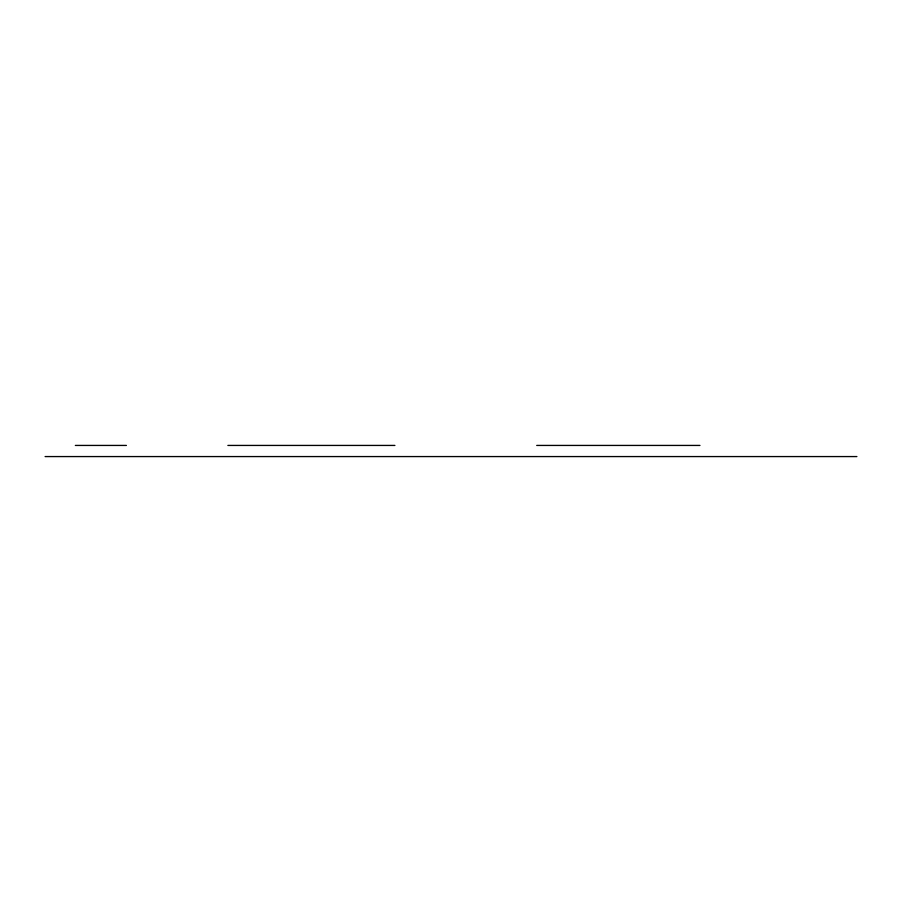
<?xml version="1.0" encoding="UTF-8"?>
<svg xmlns="http://www.w3.org/2000/svg" width="902" height="902" viewBox="0 0 902 902"><rect width="100%" height="100%" fill="white"/><g stroke="black" fill="none" stroke-linecap="round" stroke-linejoin="round"><path stroke-width="1.35" d="M75.351 445.43L126.404 445.43M227.879 445.43L394.907 445.43M536.713 445.43L699.963 445.43M45.1 456.57L856.9 456.57"/></g></svg>
